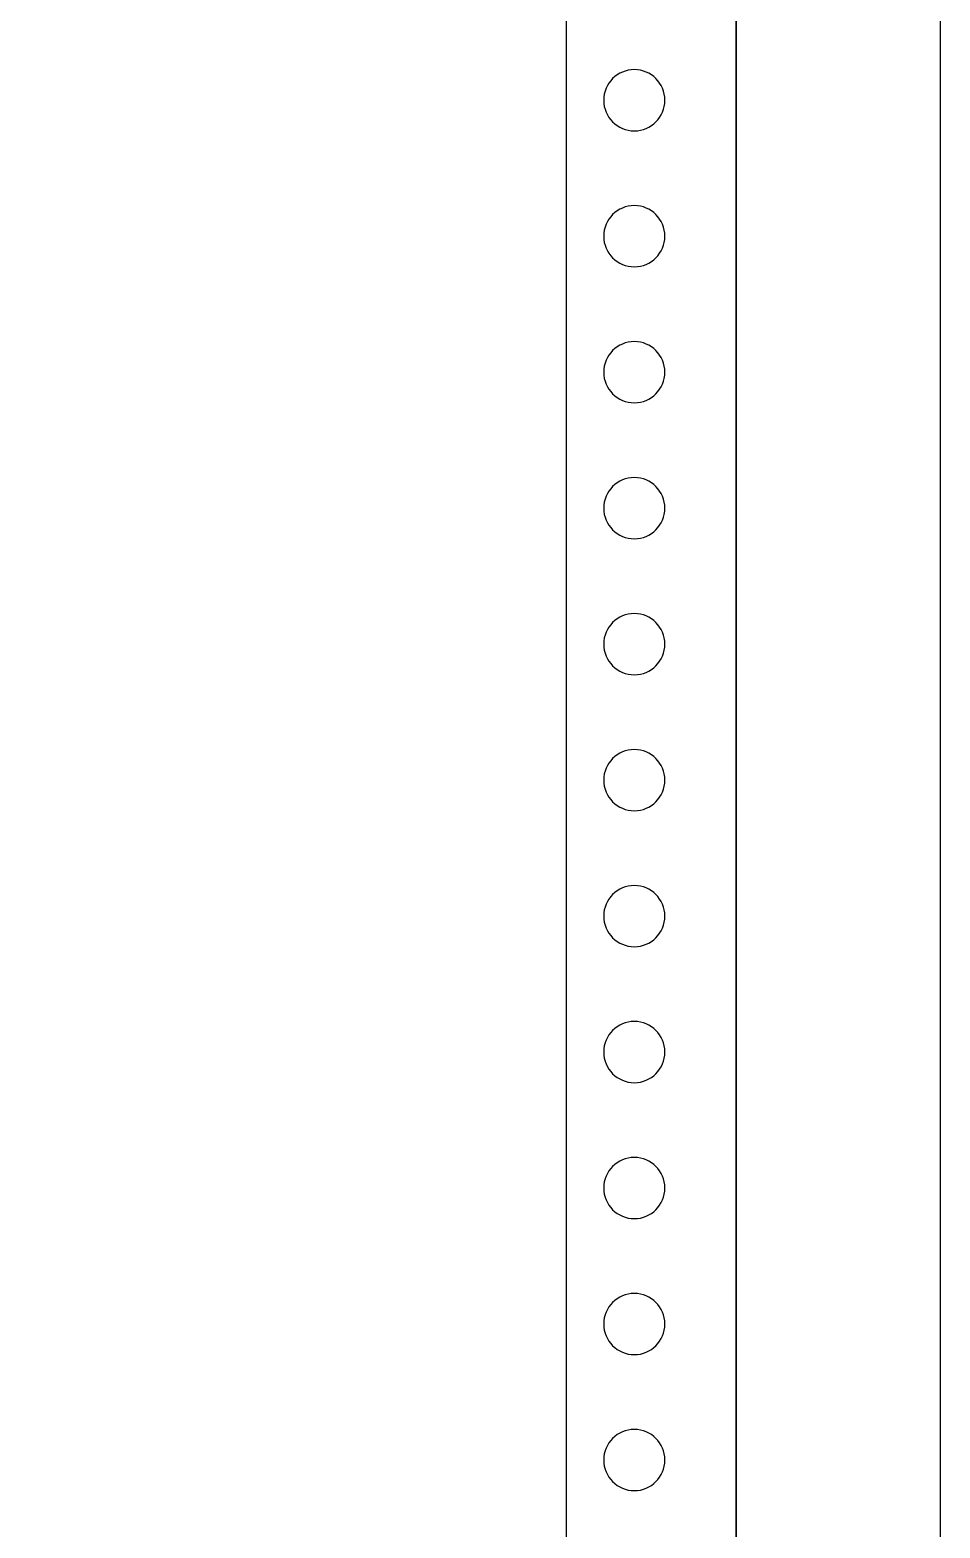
# Model space of a CAD drawing. Extents: x 1403505 to 1404105, y 398623 to 400223.
# Drawn here: x 1403970.7 to 1404104.6, y 399847.7 to 400068.1 of the extents above; entities that cross this region are included whole.
import ezdxf

# ---------------------------------------------------------------- set-up
doc = ezdxf.new("R2010")
doc.units = 0
doc.header["$MEASUREMENT"] = 0
doc.layers.add('LY-JS-BJ', color=7, linetype='Continuous')
doc.layers.add('布置图', color=20, linetype='Continuous')

# ---------------------------------------------------------------- blocks, each defined once
blk = doc.blocks.new('*U19')
at = {"layer": 'LY-JS-BJ', "color": 6}
blk.add_circle((0, 0), 4.5, dxfattribs=at)
blk = doc.blocks.new('*U20')
at = {"layer": 'LY-JS-BJ', "color": 0, "linetype": 'ByBlock', "lineweight": -2, "transparency": 16777216}
for p in [(0, -40), (0, -60), (0, -80), (0, -100), (0, -120), (0, -140), (0, -160), (0, -180), (0, -200), (0, -220), (0, -240)]:
    blk.add_blockref('*U19', p, dxfattribs=at)

msp = doc.modelspace()

# ---------------------------------------------------------------- linework, layer by layer
at = {"layer": 'LY-JS-BJ', "color": 6, "ltscale": 50}
msp.add_lwpolyline([(1404074.64, 400167.72), (1404074.64, 398622.72)], dxfattribs=at)
at = {"layer": 'LY-JS-BJ', "color": 6, "lineweight": -3}
msp.add_lwpolyline([(1404049.64, 400107.72), (1404049.64, 398707.72), (1404074.64, 398707.72), (1404074.64, 400107.72)], close=True, dxfattribs=at)
at = {"layer": '布置图', "ltscale": 50}
msp.add_lwpolyline([(1403504.64, 400222.72), (1404104.64, 400222.72), (1404104.64, 398622.72), (1403504.64, 398622.72)], close=True, dxfattribs=at)

# ---------------------------------------------------------------- block references
at = {"layer": 'LY-JS-BJ', "color": 6, "lineweight": -3, "xscale": -1}
msp.add_blockref('*U20', (1404059.64, 400097.72), dxfattribs=at)

doc.saveas('drawing.dxf')
